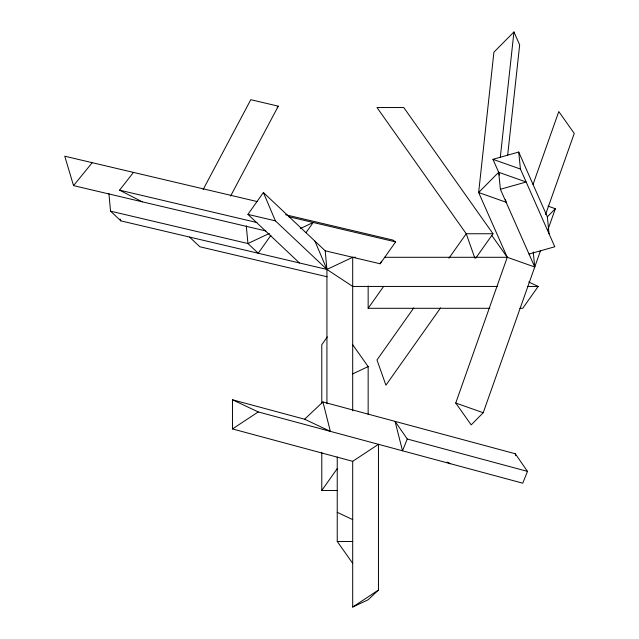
<?xml version="1.0" encoding="UTF-8"?>
<svg xmlns="http://www.w3.org/2000/svg" width="639" height="639" viewBox="0 0 639 639"><rect width="100%" height="100%" fill="white"/><g stroke="black" fill="none" stroke-linecap="round" stroke-linejoin="round"><path stroke-width="0.96" d="M500.305 157.314L513.948 31.95L493.907 52.19L478.643 192.523L507.262 257.293L455.743 403.025L471.199 424.887L483.22 412.738L540.538 250.616M507.662 155.301L519.667 44.906L513.948 31.95M533.03 184.431L558.79 111.561L574.245 133.423L545.586 214.488M547.95 229.665L555.355 208.713L548.03 206.125M407.275 439.009L402.498 450.791L395.062 421.381L407.275 439.009L527.494 471.39L522.726 483.18L258.236 411.931L232.468 399.79L232.468 428.937L352.696 461.318L378.456 444.313L378.456 590.045L368.152 599.765L352.696 607.05L352.696 461.318M203.114 189.591L250.792 99.692L278.269 106.162L230.591 196.069M299.451 262.964L247.932 214.384L263.388 192.523L325.211 250.815L380.173 263.771L381.523 261.223M277.166 107.727L278.269 106.162M270.928 235.288L258.236 253.244L247.932 243.531L110.531 211.15L108.902 193.457M306.017 232.628L313.19 222.484L300.314 228.554M327.304 336.929L321.776 344.733L321.776 403.025M380.173 263.771L395.629 241.909L392.769 240.024L285.601 214.76M489.873 308.302L368.152 308.302L383.608 286.44M413.8 307.894L376.986 359.949L385.916 385.189L440.575 307.894M448.937 258.196L466.23 233.746L493.004 233.746L475.712 258.196M337.24 490.464L321.776 490.464L337.24 468.603M528.733 281.991L538.182 286.44L522.726 308.302L519.826 308.302M142.233 201.812L119.573 190.158L133.455 172.394M265.888 230.959L73.533 185.622L92.232 162.681M384.574 257.293L507.262 257.293L534.747 267.006L500.393 189.288L526.161 182.003L498.676 172.282L478.643 192.523L506.12 202.243L505.425 199.432M549.061 233.818L547.343 216.813L555.355 208.713M232.468 399.79L304.603 419.216L322.927 401.947L515.282 453.762L527.494 471.39M232.468 428.937L258.236 411.931M352.696 607.05L378.456 590.045M269.394 233.411L247.932 243.531L246.295 225.839M110.531 211.15L120.835 220.862L326.928 269.442L352.696 257.293L355.596 257.293M352.696 373.879L368.152 366.594L352.696 344.733M499.379 175.094L498.676 172.282L492.957 159.327L518.716 152.042L547.343 216.813M529.02 254.058L554.78 246.766L520.434 169.047L518.716 152.042M497.605 286.44L352.696 286.44L326.928 269.442L275.409 220.862L263.388 192.523M527.55 286.44L538.182 286.44M337.24 456.949L337.24 541.473L352.696 541.473M257.11 201.541L64.755 156.204L73.533 185.622M288.461 216.653L395.629 241.909M247.932 214.384L275.409 220.862M119.573 190.158L256.966 222.54M327.16 276.783L199.839 246.766L189.535 237.053M492.957 159.327L520.434 169.047M455.743 403.025L483.22 412.738M447.156 462.125L450.591 463.746M304.603 419.216L330.363 431.365L322.927 401.947M337.24 512.326L352.696 519.611M493.004 233.746L403.76 107.536L376.986 107.536L466.23 233.746L474.841 258.084M491.806 235.432L507.262 257.293M337.24 541.473L352.696 563.334M314.907 241.103L326.928 269.442L326.928 403.513M120.084 219.089L120.835 220.862M515.282 453.762L515.745 455.599M533.222 251.894L534.747 267.006M498.676 172.282L500.393 189.288M325.211 250.815L326.928 269.442M368.152 285.952L368.152 308.302M368.152 366.594L368.152 414.2M352.696 257.293L352.696 410.797M321.776 452.572L321.776 490.464"/></g></svg>
